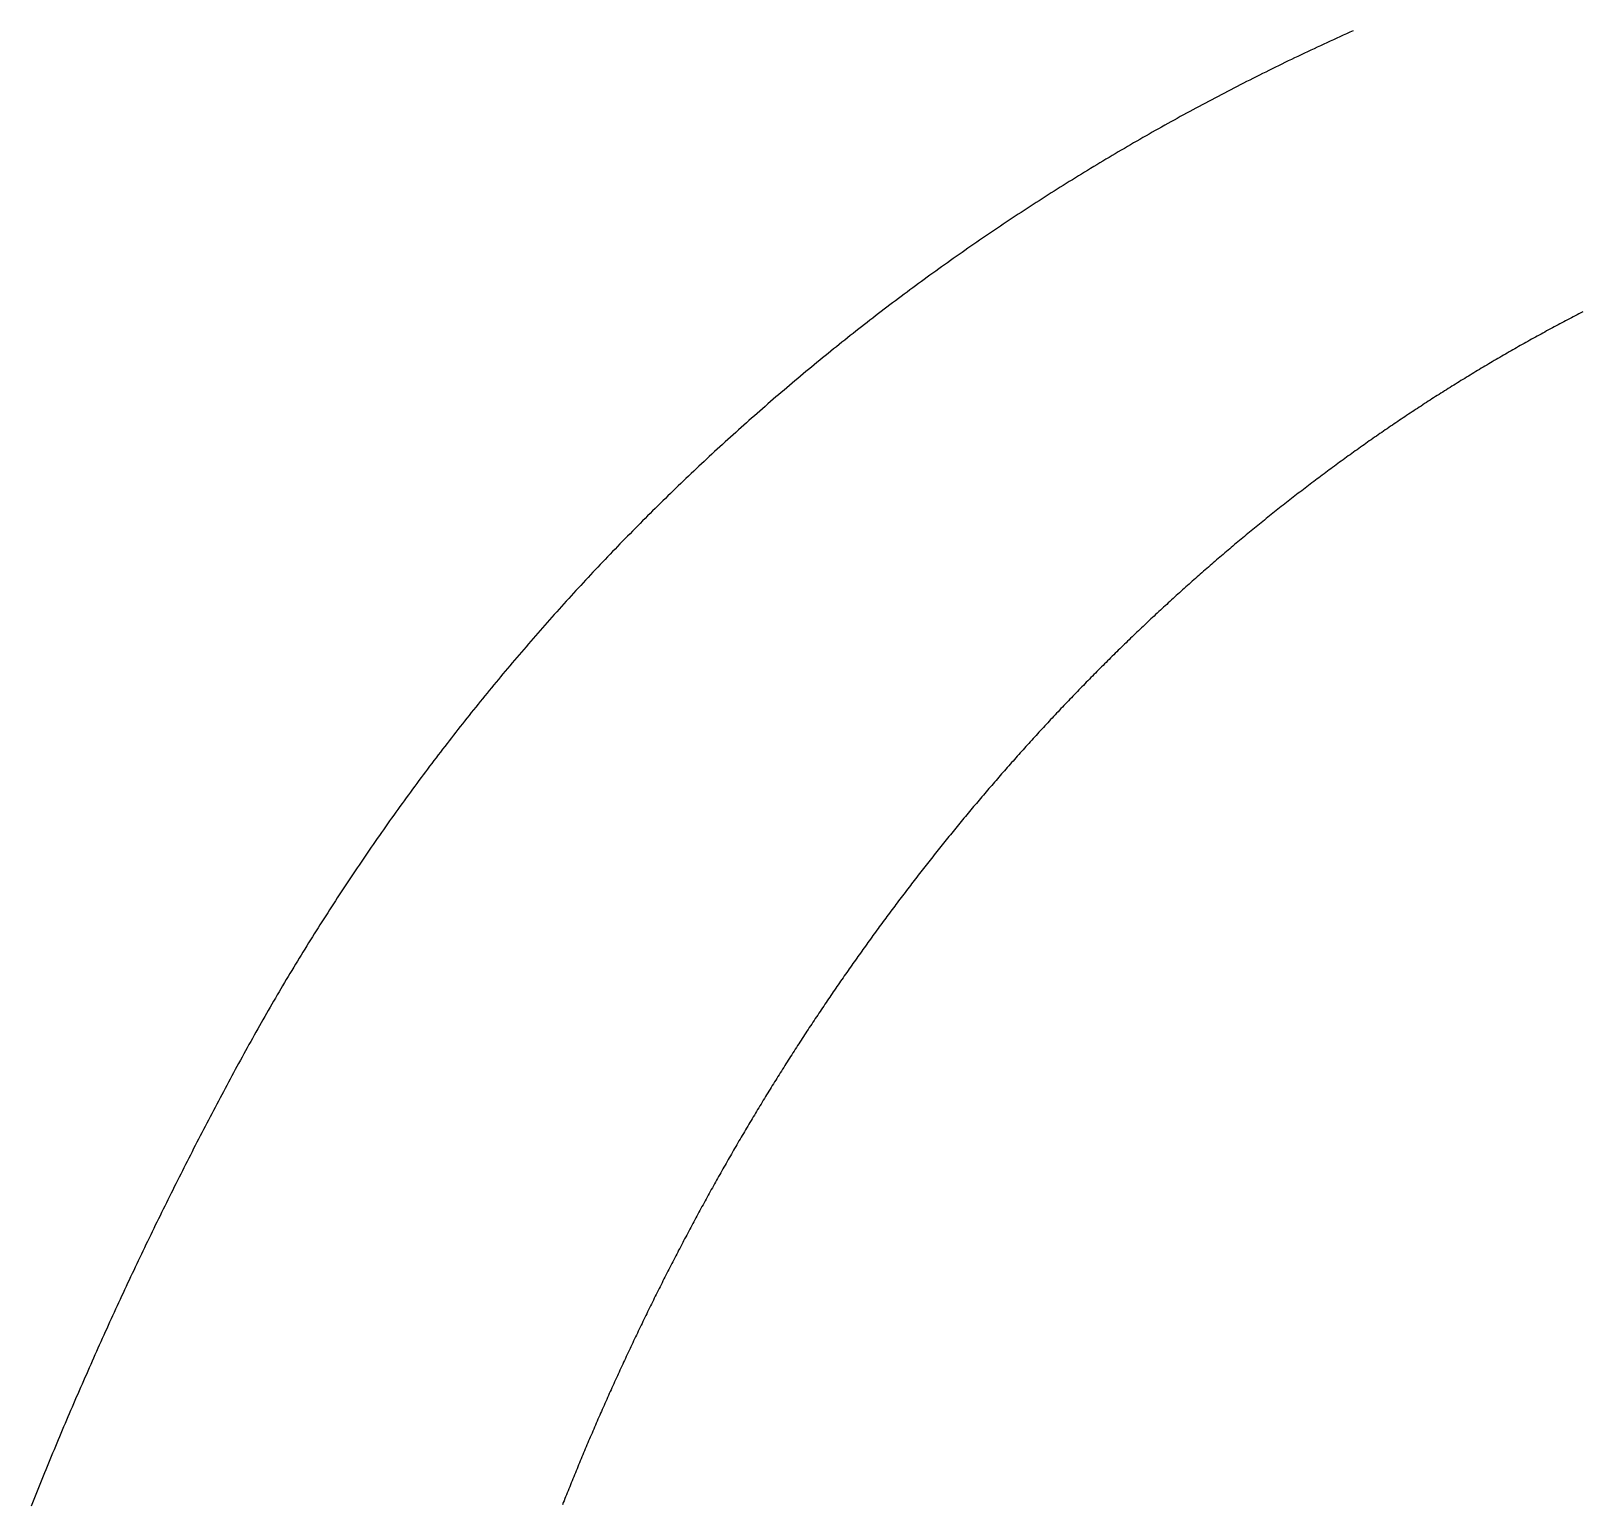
# Model space of a CAD drawing. Extents: x 4511820 to 5180432, y -1526536 to -944957.
# Drawn here: x 5013418 to 5013589, y -1422986.7 to -1422824.3 of the extents above; entities that cross this region are included whole.
import ezdxf

# ---------------------------------------------------------------- set-up
doc = ezdxf.new("R2010")
doc.units = 0
doc.header["$MEASUREMENT"] = 0
doc.layers.add('Z-Kúrenie', color=101, linetype='CONTINUOUS')

msp = doc.modelspace()

# ---------------------------------------------------------------- linework, layer by layer
at = {"layer": 'Z-Kúrenie'}
for points in [[(5013563.756, -1422824.261, 0), (5013563.396, -1422824.421, 0), (5013563.036, -1422824.583, 0), (5013562.676, -1422824.745, 0), (5013562.316, -1422824.907, 0), (5013561.965, -1422825.071, 0), (5013561.605, -1422825.235, 0), (5013561.245, -1422825.399, 0), (5013560.885, -1422825.564, 0), (5013560.534, -1422825.729, 0), (5013560.174, -1422825.896, 0), (5013559.814, -1422826.061, 0), (5013559.462, -1422826.229, 0), (5013559.103, -1422826.396, 0), (5013558.743, -1422826.564, 0), (5013558.391, -1422826.733, 0), (5013558.031, -1422826.902, 0), (5013557.68, -1422827.072, 0), (5013557.32, -1422827.242, 0), (5013556.969, -1422827.413, 0), (5013556.617, -1422827.584, 0), (5013556.257, -1422827.756, 0), (5013555.906, -1422827.928, 0), (5013555.554, -1422828.102, 0), (5013555.194, -1422828.275, 0), (5013554.843, -1422828.449, 0), (5013554.492, -1422828.624, 0), (5013554.14, -1422828.799, 0), (5013553.789, -1422828.975, 0), (5013553.429, -1422829.15, 0), (5013553.077, -1422829.327, 0), (5013552.726, -1422829.504, 0), (5013552.374, -1422829.682, 0), (5013552.023, -1422829.86, 0), (5013551.671, -1422830.039, 0), (5013551.328, -1422830.218, 0), (5013550.977, -1422830.398, 0), (5013550.625, -1422830.579, 0), (5013550.274, -1422830.76, 0), (5013549.922, -1422830.941, 0), (5013549.571, -1422831.123, 0), (5013549.228, -1422831.305, 0), (5013548.876, -1422831.488, 0), (5013548.525, -1422831.672, 0), (5013548.182, -1422831.856, 0), (5013547.83, -1422832.041, 0), (5013547.487, -1422832.226, 0), (5013547.136, -1422832.411, 0), (5013546.792, -1422832.597, 0), (5013546.441, -1422832.784, 0), (5013546.098, -1422832.971, 0), (5013545.746, -1422833.159, 0), (5013545.403, -1422833.347, 0), (5013545.06, -1422833.536, 0), (5013544.709, -1422833.725, 0), (5013544.366, -1422833.915, 0), (5013544.022, -1422834.106, 0), (5013543.679, -1422834.297, 0), (5013543.336, -1422834.488, 0), (5013542.993, -1422834.68, 0), (5013542.642, -1422834.873, 0), (5013542.299, -1422835.065, 0), (5013541.955, -1422835.258, 0), (5013541.612, -1422835.453, 0), (5013541.278, -1422835.648, 0), (5013540.934, -1422835.843, 0), (5013540.591, -1422836.038, 0), (5013540.248, -1422836.233, 0), (5013539.905, -1422836.43, 0), (5013539.562, -1422836.628, 0), (5013539.227, -1422836.825, 0), (5013538.884, -1422837.023, 0), (5013538.541, -1422837.222, 0), (5013538.206, -1422837.421, 0), (5013537.863, -1422837.621, 0), (5013537.528, -1422837.821, 0), (5013537.185, -1422838.022, 0), (5013536.851, -1422838.223, 0), (5013536.508, -1422838.424, 0), (5013536.173, -1422838.627, 0), (5013535.83, -1422838.829, 0), (5013535.495, -1422839.033, 0), (5013535.16, -1422839.236, 0), (5013534.825, -1422839.44, 0), (5013534.482, -1422839.645, 0), (5013534.148, -1422839.85, 0), (5013533.813, -1422840.056, 0), (5013533.478, -1422840.263, 0), (5013533.143, -1422840.47, 0), (5013532.809, -1422840.676, 0), (5013532.474, -1422840.885, 0), (5013532.139, -1422841.093, 0), (5013531.804, -1422841.301, 0), (5013531.47, -1422841.511, 0), (5013531.135, -1422841.721, 0), (5013530.8, -1422841.931, 0), (5013530.474, -1422842.142, 0), (5013530.139, -1422842.353, 0), (5013529.804, -1422842.565, 0), (5013529.478, -1422842.778, 0), (5013529.143, -1422842.99, 0), (5013528.808, -1422843.204, 0), (5013528.482, -1422843.417, 0), (5013528.147, -1422843.631, 0), (5013527.821, -1422843.846, 0), (5013527.495, -1422844.061, 0), (5013527.16, -1422844.277, 0), (5013526.833, -1422844.494, 0), (5013526.507, -1422844.711, 0), (5013526.172, -1422844.928, 0), (5013525.846, -1422845.146, 0), (5013525.52, -1422845.364, 0), (5013525.193, -1422845.583, 0), (5013524.867, -1422845.802, 0), (5013524.54, -1422846.022, 0), (5013524.214, -1422846.242, 0), (5013523.888, -1422846.463, 0), (5013523.561, -1422846.684, 0), (5013523.235, -1422846.906, 0), (5013522.909, -1422847.128, 0), (5013522.582, -1422847.351, 0), (5013522.256, -1422847.574, 0), (5013521.929, -1422847.798, 0), (5013521.611, -1422848.022, 0), (5013521.285, -1422848.246, 0), (5013520.959, -1422848.472, 0), (5013520.641, -1422848.698, 0), (5013520.314, -1422848.923, 0), (5013519.996, -1422849.15, 0), (5013519.67, -1422849.378, 0), (5013519.352, -1422849.605, 0), (5013519.034, -1422849.833, 0), (5013518.708, -1422850.062, 0), (5013518.39, -1422850.291, 0), (5013518.072, -1422850.52, 0), (5013517.754, -1422850.75, 0), (5013517.427, -1422850.981, 0), (5013517.109, -1422851.212, 0), (5013516.791, -1422851.443, 0), (5013516.473, -1422851.675, 0), (5013516.155, -1422851.908, 0), (5013515.837, -1422852.141, 0), (5013515.519, -1422852.374, 0), (5013515.201, -1422852.608, 0), (5013514.883, -1422852.842, 0), (5013514.574, -1422853.078, 0), (5013514.256, -1422853.313, 0), (5013513.938, -1422853.548, 0), (5013513.628, -1422853.785, 0), (5013513.31, -1422854.022, 0), (5013512.992, -1422854.258, 0), (5013512.682, -1422854.496, 0), (5013512.364, -1422854.735, 0), (5013512.055, -1422854.973, 0), (5013511.737, -1422855.212, 0), (5013511.427, -1422855.452, 0), (5013511.117, -1422855.692, 0), (5013510.799, -1422855.932, 0), (5013510.49, -1422856.173, 0), (5013510.18, -1422856.415, 0), (5013509.87, -1422856.657, 0), (5013509.561, -1422856.899, 0), (5013509.251, -1422857.142, 0), (5013508.942, -1422857.385, 0), (5013508.632, -1422857.629, 0), (5013508.322, -1422857.874, 0), (5013508.013, -1422858.118, 0), (5013507.703, -1422858.363, 0), (5013507.393, -1422858.609, 0), (5013507.092, -1422858.855, 0), (5013506.782, -1422859.102, 0), (5013506.473, -1422859.349, 0), (5013506.172, -1422859.597, 0), (5013505.862, -1422859.844, 0), (5013505.552, -1422860.093, 0), (5013505.251, -1422860.342, 0), (5013504.95, -1422860.591, 0), (5013504.64, -1422860.841, 0), (5013504.339, -1422861.091, 0), (5013504.029, -1422861.342, 0), (5013503.728, -1422861.593, 0), (5013503.427, -1422861.845, 0), (5013503.125, -1422862.097, 0), (5013502.824, -1422862.35, 0), (5013502.523, -1422862.603, 0), (5013502.222, -1422862.856, 0), (5013501.92, -1422863.11, 0), (5013501.619, -1422863.364, 0), (5013501.318, -1422863.619, 0), (5013501.016, -1422863.875, 0), (5013500.715, -1422864.131, 0), (5013500.414, -1422864.387, 0), (5013500.121, -1422864.644, 0), (5013499.82, -1422864.901, 0), (5013499.519, -1422865.158, 0), (5013499.226, -1422865.416, 0), (5013498.924, -1422865.675, 0), (5013498.631, -1422865.933, 0), (5013498.33, -1422866.193, 0), (5013498.037, -1422866.453, 0), (5013497.744, -1422866.713, 0), (5013497.443, -1422866.974, 0), (5013497.15, -1422867.235, 0), (5013496.857, -1422867.497, 0), (5013496.564, -1422867.759, 0), (5013496.272, -1422868.021, 0), (5013495.979, -1422868.284, 0), (5013495.686, -1422868.547, 0), (5013495.393, -1422868.811, 0), (5013495.1, -1422869.075, 0), (5013494.807, -1422869.34, 0), (5013494.514, -1422869.605, 0), (5013494.221, -1422869.871, 0), (5013493.937, -1422870.137, 0), (5013493.644, -1422870.403, 0), (5013493.351, -1422870.67, 0), (5013493.066, -1422870.937, 0), (5013492.773, -1422871.205, 0), (5013492.489, -1422871.473, 0), (5013492.196, -1422871.742, 0), (5013491.912, -1422872.011, 0), (5013491.627, -1422872.28, 0), (5013491.334, -1422872.55, 0), (5013491.05, -1422872.821, 0), (5013490.765, -1422873.091, 0), (5013490.48, -1422873.362, 0), (5013490.196, -1422873.634, 0), (5013489.911, -1422873.906, 0), (5013489.627, -1422874.179, 0), (5013489.342, -1422874.452, 0), (5013489.058, -1422874.725, 0), (5013488.773, -1422874.999, 0), (5013488.489, -1422875.273, 0), (5013488.213, -1422875.547, 0), (5013487.928, -1422875.822, 0), (5013487.644, -1422876.098, 0), (5013487.367, -1422876.374, 0), (5013487.083, -1422876.65, 0), (5013486.807, -1422876.927, 0), (5013486.522, -1422877.204, 0), (5013486.246, -1422877.482, 0), (5013485.961, -1422877.76, 0), (5013485.685, -1422878.038, 0), (5013485.409, -1422878.317, 0), (5013485.133, -1422878.597, 0), (5013484.857, -1422878.876, 0), (5013484.581, -1422879.157, 0), (5013484.296, -1422879.437, 0), (5013484.028, -1422879.718, 0), (5013483.752, -1422879.999, 0), (5013483.476, -1422880.281, 0), (5013483.2, -1422880.563, 0), (5013482.924, -1422880.846, 0), (5013482.648, -1422881.129, 0), (5013482.38, -1422881.413, 0), (5013482.104, -1422881.696, 0), (5013481.827, -1422881.98, 0), (5013481.56, -1422882.265, 0), (5013481.283, -1422882.55, 0), (5013481.016, -1422882.835, 0), (5013480.748, -1422883.122, 0), (5013480.472, -1422883.408, 0), (5013480.204, -1422883.695, 0), (5013479.936, -1422883.982, 0), (5013479.668, -1422884.27, 0), (5013479.401, -1422884.558, 0), (5013479.124, -1422884.845, 0), (5013478.857, -1422885.134, 0), (5013478.597, -1422885.424, 0), (5013478.329, -1422885.713, 0), (5013478.062, -1422886.003, 0), (5013477.794, -1422886.293, 0), (5013477.526, -1422886.584, 0), (5013477.267, -1422886.876, 0), (5013476.999, -1422887.167, 0), (5013476.731, -1422887.459, 0), (5013476.472, -1422887.751, 0), (5013476.204, -1422888.044, 0), (5013475.944, -1422888.338, 0), (5013475.677, -1422888.631, 0), (5013475.417, -1422888.925, 0), (5013475.158, -1422889.219, 0), (5013474.898, -1422889.514, 0), (5013474.63, -1422889.809, 0), (5013474.371, -1422890.104, 0), (5013474.112, -1422890.4, 0), (5013473.852, -1422890.697, 0), (5013473.593, -1422890.994, 0), (5013473.333, -1422891.291, 0), (5013473.082, -1422891.588, 0), (5013472.823, -1422891.886, 0), (5013472.563, -1422892.185, 0), (5013472.304, -1422892.483, 0), (5013472.053, -1422892.782, 0), (5013471.794, -1422893.082, 0), (5013471.542, -1422893.381, 0), (5013471.283, -1422893.682, 0), (5013471.032, -1422893.982, 0), (5013470.773, -1422894.284, 0), (5013470.521, -1422894.585, 0), (5013470.27, -1422894.886, 0), (5013470.019, -1422895.188, 0), (5013469.76, -1422895.491, 0), (5013469.509, -1422895.794, 0), (5013469.258, -1422896.097, 0), (5013469.007, -1422896.401, 0), (5013468.756, -1422896.705, 0), (5013468.513, -1422897.009, 0), (5013468.262, -1422897.314, 0), (5013468.011, -1422897.619, 0), (5013467.76, -1422897.925, 0), (5013467.517, -1422898.231, 0), (5013467.266, -1422898.537, 0), (5013467.023, -1422898.844, 0), (5013466.772, -1422899.151, 0), (5013466.53, -1422899.458, 0), (5013466.279, -1422899.766, 0), (5013466.036, -1422900.074, 0), (5013465.793, -1422900.383, 0), (5013465.542, -1422900.691, 0), (5013465.3, -1422901, 0), (5013465.057, -1422901.31, 0), (5013464.814, -1422901.62, 0), (5013464.571, -1422901.931, 0), (5013464.329, -1422902.241, 0), (5013464.086, -1422902.552, 0), (5013463.852, -1422902.864, 0), (5013463.609, -1422903.175, 0), (5013463.366, -1422903.487, 0), (5013463.124, -1422903.8, 0), (5013462.889, -1422904.113, 0), (5013462.647, -1422904.426, 0), (5013462.412, -1422904.74, 0), (5013462.17, -1422905.054, 0), (5013461.935, -1422905.368, 0), (5013461.701, -1422905.683, 0), (5013461.467, -1422905.998, 0), (5013461.224, -1422906.313, 0), (5013460.99, -1422906.629, 0), (5013460.755, -1422906.945, 0), (5013460.521, -1422907.261, 0), (5013460.287, -1422907.579, 0), (5013460.052, -1422907.896, 0), (5013459.818, -1422908.213, 0), (5013459.592, -1422908.531, 0), (5013459.358, -1422908.849, 0), (5013459.124, -1422909.168, 0), (5013458.898, -1422909.487, 0), (5013458.663, -1422909.806, 0), (5013458.429, -1422910.126, 0), (5013458.203, -1422910.446, 0), (5013457.977, -1422910.766, 0), (5013457.743, -1422911.087, 0), (5013457.517, -1422911.408, 0), (5013457.291, -1422911.729, 0), (5013457.065, -1422912.051, 0), (5013456.839, -1422912.373, 0), (5013456.613, -1422912.695, 0), (5013456.387, -1422913.018, 0), (5013456.161, -1422913.341, 0), (5013455.935, -1422913.664, 0), (5013455.709, -1422913.988, 0), (5013455.483, -1422914.312, 0), (5013455.266, -1422914.637, 0), (5013455.04, -1422914.961, 0), (5013454.814, -1422915.287, 0), (5013454.596, -1422915.612, 0), (5013454.37, -1422915.938, 0), (5013454.153, -1422916.264, 0), (5013453.935, -1422916.591, 0), (5013453.709, -1422916.917, 0), (5013453.491, -1422917.244, 0), (5013453.274, -1422917.572, 0), (5013453.056, -1422917.9, 0), (5013452.839, -1422918.228, 0), (5013452.621, -1422918.556, 0), (5013452.404, -1422918.885, 0), (5013452.186, -1422919.213, 0), (5013451.968, -1422919.543, 0), (5013451.751, -1422919.873, 0), (5013451.542, -1422920.203, 0), (5013451.324, -1422920.533, 0), (5013451.115, -1422920.864, 0), (5013450.897, -1422921.195, 0), (5013450.688, -1422921.526, 0), (5013450.47, -1422921.858, 0), (5013450.261, -1422922.19, 0), (5013450.052, -1422922.522, 0), (5013449.834, -1422922.855, 0), (5013449.625, -1422923.188, 0), (5013449.416, -1422923.521, 0), (5013449.207, -1422923.855, 0), (5013448.998, -1422924.189, 0), (5013448.788, -1422924.522, 0), (5013448.579, -1422924.857, 0), (5013448.378, -1422925.192, 0), (5013448.169, -1422925.527, 0), (5013447.96, -1422925.862, 0), (5013447.759, -1422926.198, 0), (5013447.55, -1422926.534, 0), (5013447.349, -1422926.871, 0), (5013447.14, -1422927.207, 0), (5013446.939, -1422927.544, 0), (5013446.738, -1422927.882, 0), (5013446.529, -1422928.22, 0), (5013446.328, -1422928.558, 0), (5013446.127, -1422928.896, 0), (5013445.926, -1422929.235, 0), (5013445.725, -1422929.574, 0), (5013445.525, -1422929.913, 0), (5013445.324, -1422930.252, 0), (5013445.123, -1422930.592, 0), (5013444.93, -1422930.932, 0), (5013444.73, -1422931.272, 0), (5013444.529, -1422931.613, 0), (5013444.336, -1422931.955, 0), (5013444.135, -1422932.296, 0), (5013443.943, -1422932.637, 0), (5013443.751, -1422932.98, 0), (5013443.55, -1422933.322, 0), (5013443.357, -1422933.664, 0), (5013443.165, -1422934.007, 0), (5013442.972, -1422934.35, 0), (5013442.78, -1422934.694, 0), (5013442.587, -1422935.038, 0), (5013442.395, -1422935.381, 0), (5013442.202, -1422935.725, 0), (5013442.01, -1422936.069, 0), (5013441.817, -1422936.414, 0), (5013441.633, -1422936.759, 0), (5013441.441, -1422937.105, 0), (5013441.248, -1422937.45, 0), (5013441.064, -1422937.796, 0), (5013440.872, -1422938.141, 0), (5013440.688, -1422938.487, 0), (5013440.495, -1422938.833, 0), (5013440.311, -1422939.18, 0), (5013440.127, -1422939.527, 0), (5013439.934, -1422939.874, 0), (5013439.75, -1422940.221, 0), (5013439.566, -1422940.568, 0), (5013439.382, -1422940.916, 0), (5013439.19, -1422941.263, 0), (5013439.006, -1422941.611, 0), (5013438.821, -1422941.959, 0), (5013438.637, -1422942.307, 0), (5013438.453, -1422942.655, 0), (5013438.269, -1422943.004, 0), (5013438.085, -1422943.352, 0), (5013437.909, -1422943.701, 0), (5013437.725, -1422944.05, 0), (5013437.541, -1422944.399, 0), (5013437.357, -1422944.748, 0), (5013437.173, -1422945.097, 0), (5013436.997, -1422945.447, 0), (5013436.813, -1422945.797, 0), (5013436.637, -1422946.147, 0), (5013436.453, -1422946.497, 0), (5013436.269, -1422946.847, 0), (5013436.093, -1422947.197, 0), (5013435.909, -1422947.548, 0), (5013435.733, -1422947.898, 0), (5013435.558, -1422948.249, 0), (5013435.374, -1422948.6, 0), (5013435.198, -1422948.951, 0), (5013435.014, -1422949.303, 0), (5013434.838, -1422949.653, 0), (5013434.662, -1422950.005, 0), (5013434.487, -1422950.357, 0), (5013434.311, -1422950.708, 0), (5013434.127, -1422951.06, 0), (5013433.951, -1422951.412, 0), (5013433.775, -1422951.765, 0), (5013433.599, -1422952.117, 0), (5013433.424, -1422952.469, 0), (5013433.248, -1422952.822, 0), (5013433.072, -1422953.175, 0), (5013432.905, -1422953.528, 0), (5013432.729, -1422953.881, 0), (5013432.553, -1422954.234, 0), (5013432.378, -1422954.588, 0), (5013432.202, -1422954.941, 0), (5013432.035, -1422955.295, 0), (5013431.859, -1422955.649, 0), (5013431.683, -1422956.003, 0), (5013431.516, -1422956.357, 0), (5013431.34, -1422956.711, 0), (5013431.173, -1422957.066, 0), (5013430.997, -1422957.421, 0), (5013430.829, -1422957.776, 0), (5013430.654, -1422958.131, 0), (5013430.486, -1422958.485, 0), (5013430.319, -1422958.84, 0), (5013430.143, -1422959.196, 0), (5013429.976, -1422959.551, 0), (5013429.809, -1422959.907, 0), (5013429.641, -1422960.263, 0), (5013429.465, -1422960.618, 0), (5013429.298, -1422960.975, 0), (5013429.131, -1422961.331, 0), (5013428.963, -1422961.687, 0), (5013428.796, -1422962.044, 0), (5013428.629, -1422962.4, 0), (5013428.461, -1422962.757, 0), (5013428.294, -1422963.114, 0), (5013428.126, -1422963.471, 0), (5013427.967, -1422963.829, 0), (5013427.8, -1422964.186, 0), (5013427.633, -1422964.543, 0), (5013427.465, -1422964.901, 0), (5013427.306, -1422965.259, 0), (5013427.139, -1422965.617, 0), (5013426.972, -1422965.974, 0), (5013426.813, -1422966.333, 0), (5013426.645, -1422966.692, 0), (5013426.486, -1422967.05, 0), (5013426.319, -1422967.408, 0), (5013426.16, -1422967.767, 0), (5013425.992, -1422968.126, 0), (5013425.833, -1422968.485, 0), (5013425.674, -1422968.844, 0), (5013425.507, -1422969.204, 0), (5013425.348, -1422969.563, 0), (5013425.189, -1422969.923, 0), (5013425.03, -1422970.282, 0), (5013424.871, -1422970.642, 0), (5013424.712, -1422971.002, 0), (5013424.553, -1422971.362, 0), (5013424.394, -1422971.723, 0), (5013424.235, -1422972.083, 0), (5013424.076, -1422972.443, 0), (5013423.917, -1422972.804, 0), (5013423.758, -1422973.165, 0), (5013423.599, -1422973.525, 0), (5013423.44, -1422973.887, 0), (5013423.281, -1422974.248, 0), (5013423.13, -1422974.609, 0), (5013422.971, -1422974.971, 0), (5013422.812, -1422975.332, 0), (5013422.662, -1422975.694, 0), (5013422.503, -1422976.056, 0), (5013422.344, -1422976.417, 0), (5013422.193, -1422976.78, 0), (5013422.034, -1422977.142, 0), (5013421.883, -1422977.505, 0), (5013421.733, -1422977.867, 0), (5013421.574, -1422978.229, 0), (5013421.423, -1422978.592, 0), (5013421.273, -1422978.956, 0), (5013421.114, -1422979.318, 0), (5013420.963, -1422979.681, 0), (5013420.812, -1422980.044, 0), (5013420.662, -1422980.408, 0), (5013420.511, -1422980.772, 0), (5013420.36, -1422981.136, 0), (5013420.201, -1422981.499, 0), (5013420.051, -1422981.863, 0), (5013419.909, -1422982.227, 0), (5013419.758, -1422982.592, 0), (5013419.607, -1422982.956, 0), (5013419.457, -1422983.32, 0), (5013419.306, -1422983.685, 0), (5013419.155, -1422984.05, 0), (5013419.013, -1422984.414, 0), (5013418.862, -1422984.779, 0), (5013418.712, -1422985.144, 0), (5013418.57, -1422985.51, 0), (5013418.419, -1422985.875, 0), (5013418.268, -1422986.24, 0), (5013418.126, -1422986.606, 0), (5013417.975, -1422986.972, 0)], [(5013589.104, -1422855.255, 0), (5013588.895, -1422855.364, 0), (5013588.677, -1422855.473, 0), (5013588.468, -1422855.581, 0), (5013588.259, -1422855.691, 0), (5013588.049, -1422855.801, 0), (5013587.84, -1422855.91, 0), (5013587.631, -1422856.021, 0), (5013587.413, -1422856.131, 0), (5013587.204, -1422856.242, 0), (5013586.995, -1422856.352, 0), (5013586.786, -1422856.464, 0), (5013586.577, -1422856.575, 0), (5013586.367, -1422856.687, 0), (5013586.158, -1422856.799, 0), (5013585.949, -1422856.911, 0), (5013585.74, -1422857.023, 0), (5013585.53, -1422857.136, 0), (5013585.321, -1422857.249, 0), (5013585.112, -1422857.362, 0), (5013584.903, -1422857.476, 0), (5013584.694, -1422857.589, 0), (5013584.493, -1422857.704, 0), (5013584.284, -1422857.818, 0), (5013584.074, -1422857.932, 0), (5013583.865, -1422858.047, 0), (5013583.656, -1422858.161, 0), (5013583.447, -1422858.277, 0), (5013583.246, -1422858.392, 0), (5013583.037, -1422858.508, 0), (5013582.827, -1422858.624, 0), (5013582.618, -1422858.741, 0), (5013582.417, -1422858.857, 0), (5013582.208, -1422858.974, 0), (5013581.999, -1422859.09, 0), (5013581.798, -1422859.208, 0), (5013581.589, -1422859.326, 0), (5013581.38, -1422859.443, 0), (5013581.179, -1422859.561, 0), (5013580.97, -1422859.68, 0), (5013580.76, -1422859.798, 0), (5013580.56, -1422859.916, 0), (5013580.35, -1422860.035, 0), (5013580.15, -1422860.155, 0), (5013579.94, -1422860.274, 0), (5013579.739, -1422860.393, 0), (5013579.53, -1422860.514, 0), (5013579.329, -1422860.634, 0), (5013579.12, -1422860.754, 0), (5013578.919, -1422860.875, 0), (5013578.718, -1422860.996, 0), (5013578.509, -1422861.117, 0), (5013578.308, -1422861.239, 0), (5013578.099, -1422861.36, 0), (5013577.898, -1422861.482, 0), (5013577.698, -1422861.604, 0), (5013577.488, -1422861.726, 0), (5013577.287, -1422861.849, 0), (5013577.087, -1422861.972, 0), (5013576.886, -1422862.095, 0), (5013576.677, -1422862.219, 0), (5013576.476, -1422862.342, 0), (5013576.275, -1422862.465, 0), (5013576.074, -1422862.589, 0), (5013575.873, -1422862.714, 0), (5013575.664, -1422862.839, 0), (5013575.463, -1422862.963, 0), (5013575.262, -1422863.088, 0), (5013575.061, -1422863.214, 0), (5013574.861, -1422863.339, 0), (5013574.66, -1422863.465, 0), (5013574.459, -1422863.59, 0), (5013574.258, -1422863.717, 0), (5013574.057, -1422863.843, 0), (5013573.856, -1422863.97, 0), (5013573.656, -1422864.096, 0), (5013573.455, -1422864.224, 0), (5013573.254, -1422864.351, 0), (5013573.053, -1422864.479, 0), (5013572.852, -1422864.606, 0), (5013572.651, -1422864.734, 0), (5013572.45, -1422864.863, 0), (5013572.258, -1422864.991, 0), (5013572.057, -1422865.12, 0), (5013571.856, -1422865.249, 0), (5013571.655, -1422865.379, 0), (5013571.455, -1422865.507, 0), (5013571.262, -1422865.637, 0), (5013571.061, -1422865.768, 0), (5013570.86, -1422865.897, 0), (5013570.66, -1422866.028, 0), (5013570.467, -1422866.158, 0), (5013570.266, -1422866.289, 0), (5013570.065, -1422866.42, 0), (5013569.873, -1422866.552, 0), (5013569.672, -1422866.683, 0), (5013569.471, -1422866.815, 0), (5013569.279, -1422866.947, 0), (5013569.078, -1422867.079, 0), (5013568.885, -1422867.211, 0), (5013568.685, -1422867.344, 0), (5013568.492, -1422867.477, 0), (5013568.291, -1422867.61, 0), (5013568.099, -1422867.743, 0), (5013567.898, -1422867.877, 0), (5013567.705, -1422868.01, 0), (5013567.505, -1422868.144, 0), (5013567.312, -1422868.279, 0), (5013567.12, -1422868.413, 0), (5013566.919, -1422868.548, 0), (5013566.726, -1422868.682, 0), (5013566.534, -1422868.818, 0), (5013566.333, -1422868.954, 0), (5013566.141, -1422869.089, 0), (5013565.948, -1422869.225, 0), (5013565.756, -1422869.36, 0), (5013565.555, -1422869.497, 0), (5013565.362, -1422869.633, 0), (5013565.17, -1422869.77, 0), (5013564.977, -1422869.907, 0), (5013564.785, -1422870.044, 0), (5013564.584, -1422870.181, 0), (5013564.392, -1422870.318, 0), (5013564.199, -1422870.457, 0), (5013564.007, -1422870.595, 0), (5013563.814, -1422870.733, 0), (5013563.622, -1422870.871, 0), (5013563.429, -1422871.01, 0), (5013563.237, -1422871.149, 0), (5013563.044, -1422871.288, 0), (5013562.852, -1422871.427, 0), (5013562.659, -1422871.566, 0), (5013562.467, -1422871.706, 0), (5013562.274, -1422871.847, 0), (5013562.082, -1422871.986, 0), (5013561.889, -1422872.127, 0), (5013561.705, -1422872.268, 0), (5013561.513, -1422872.408, 0), (5013561.32, -1422872.549, 0), (5013561.128, -1422872.69, 0), (5013560.935, -1422872.832, 0), (5013560.751, -1422872.973, 0), (5013560.559, -1422873.115, 0), (5013560.366, -1422873.258, 0), (5013560.174, -1422873.4, 0), (5013559.99, -1422873.542, 0), (5013559.797, -1422873.685, 0), (5013559.605, -1422873.827, 0), (5013559.421, -1422873.971, 0), (5013559.228, -1422874.114, 0), (5013559.044, -1422874.258, 0), (5013558.852, -1422874.402, 0), (5013558.659, -1422874.545, 0), (5013558.475, -1422874.689, 0), (5013558.282, -1422874.834, 0), (5013558.098, -1422874.979, 0), (5013557.906, -1422875.124, 0), (5013557.722, -1422875.268, 0), (5013557.529, -1422875.413, 0), (5013557.345, -1422875.559, 0), (5013557.161, -1422875.704, 0), (5013556.969, -1422875.851, 0), (5013556.785, -1422875.997, 0), (5013556.6, -1422876.143, 0), (5013556.408, -1422876.289, 0), (5013556.224, -1422876.436, 0), (5013556.04, -1422876.583, 0), (5013555.847, -1422876.73, 0), (5013555.663, -1422876.877, 0), (5013555.479, -1422877.024, 0), (5013555.295, -1422877.172, 0), (5013555.102, -1422877.32, 0), (5013554.918, -1422877.469, 0), (5013554.734, -1422877.617, 0), (5013554.55, -1422877.765, 0), (5013554.366, -1422877.914, 0), (5013554.182, -1422878.063, 0), (5013553.998, -1422878.212, 0), (5013553.814, -1422878.361, 0), (5013553.63, -1422878.51, 0), (5013553.445, -1422878.66, 0), (5013553.261, -1422878.81, 0), (5013553.077, -1422878.96, 0), (5013552.893, -1422879.11, 0), (5013552.709, -1422879.261, 0), (5013552.525, -1422879.412, 0), (5013552.341, -1422879.562, 0), (5013552.157, -1422879.714, 0), (5013551.973, -1422879.864, 0), (5013551.788, -1422880.016, 0), (5013551.604, -1422880.168, 0), (5013551.429, -1422880.32, 0), (5013551.245, -1422880.472, 0), (5013551.06, -1422880.624, 0), (5013550.876, -1422880.777, 0), (5013550.701, -1422880.929, 0), (5013550.516, -1422881.082, 0), (5013550.332, -1422881.235, 0), (5013550.157, -1422881.388, 0), (5013549.973, -1422881.542, 0), (5013549.788, -1422881.696, 0), (5013549.613, -1422881.85, 0), (5013549.429, -1422882.003, 0), (5013549.253, -1422882.157, 0), (5013549.069, -1422882.312, 0), (5013548.885, -1422882.466, 0), (5013548.709, -1422882.621, 0), (5013548.525, -1422882.776, 0), (5013548.349, -1422882.932, 0), (5013548.173, -1422883.086, 0), (5013547.989, -1422883.242, 0), (5013547.813, -1422883.398, 0), (5013547.629, -1422883.554, 0), (5013547.454, -1422883.71, 0), (5013547.278, -1422883.866, 0), (5013547.094, -1422884.023, 0), (5013546.918, -1422884.179, 0), (5013546.742, -1422884.337, 0), (5013546.558, -1422884.493, 0), (5013546.382, -1422884.65, 0), (5013546.207, -1422884.808, 0), (5013546.031, -1422884.966, 0), (5013545.847, -1422885.123, 0), (5013545.671, -1422885.281, 0), (5013545.495, -1422885.44, 0), (5013545.32, -1422885.598, 0), (5013545.144, -1422885.757, 0), (5013544.968, -1422885.916, 0), (5013544.792, -1422886.074, 0), (5013544.617, -1422886.234, 0), (5013544.441, -1422886.393, 0), (5013544.265, -1422886.553, 0), (5013544.089, -1422886.712, 0), (5013543.914, -1422886.871, 0), (5013543.738, -1422887.032, 0), (5013543.562, -1422887.192, 0), (5013543.386, -1422887.353, 0), (5013543.211, -1422887.513, 0), (5013543.035, -1422887.674, 0), (5013542.859, -1422887.835, 0), (5013542.684, -1422887.995, 0), (5013542.516, -1422888.157, 0), (5013542.34, -1422888.318, 0), (5013542.165, -1422888.48, 0), (5013541.989, -1422888.642, 0), (5013541.822, -1422888.804, 0), (5013541.646, -1422888.966, 0), (5013541.47, -1422889.128, 0), (5013541.294, -1422889.291, 0), (5013541.127, -1422889.454, 0), (5013540.951, -1422889.617, 0), (5013540.784, -1422889.78, 0), (5013540.608, -1422889.944, 0), (5013540.432, -1422890.107, 0), (5013540.265, -1422890.27, 0), (5013540.089, -1422890.434, 0), (5013539.922, -1422890.598, 0), (5013539.746, -1422890.762, 0), (5013539.579, -1422890.927, 0), (5013539.403, -1422891.091, 0), (5013539.236, -1422891.256, 0), (5013539.068, -1422891.421, 0), (5013538.893, -1422891.585, 0), (5013538.725, -1422891.751, 0), (5013538.549, -1422891.916, 0), (5013538.382, -1422892.082, 0), (5013538.215, -1422892.247, 0), (5013538.039, -1422892.413, 0), (5013537.872, -1422892.58, 0), (5013537.704, -1422892.745, 0), (5013537.537, -1422892.912, 0), (5013537.369, -1422893.078, 0), (5013537.194, -1422893.245, 0), (5013537.026, -1422893.412, 0), (5013536.859, -1422893.58, 0), (5013536.692, -1422893.746, 0), (5013536.524, -1422893.914, 0), (5013536.357, -1422894.082, 0), (5013536.19, -1422894.249, 0), (5013536.022, -1422894.417, 0), (5013535.855, -1422894.586, 0), (5013535.687, -1422894.754, 0), (5013535.52, -1422894.922, 0), (5013535.353, -1422895.091, 0), (5013535.185, -1422895.259, 0), (5013535.018, -1422895.428, 0), (5013534.851, -1422895.597, 0), (5013534.683, -1422895.767, 0), (5013534.516, -1422895.936, 0), (5013534.348, -1422896.106, 0), (5013534.181, -1422896.276, 0), (5013534.022, -1422896.446, 0), (5013533.855, -1422896.616, 0), (5013533.687, -1422896.787, 0), (5013533.52, -1422896.956, 0), (5013533.361, -1422897.127, 0), (5013533.194, -1422897.298, 0), (5013533.026, -1422897.469, 0), (5013532.867, -1422897.64, 0), (5013532.7, -1422897.812, 0), (5013532.532, -1422897.983, 0), (5013532.373, -1422898.155, 0), (5013532.206, -1422898.326, 0), (5013532.047, -1422898.498, 0), (5013531.88, -1422898.67, 0), (5013531.712, -1422898.843, 0), (5013531.553, -1422899.015, 0), (5013531.386, -1422899.187, 0), (5013531.227, -1422899.36, 0), (5013531.068, -1422899.533, 0), (5013530.901, -1422899.706, 0), (5013530.742, -1422899.88, 0), (5013530.574, -1422900.053, 0), (5013530.415, -1422900.226, 0), (5013530.256, -1422900.4, 0), (5013530.089, -1422900.574, 0), (5013529.93, -1422900.748, 0), (5013529.771, -1422900.922, 0), (5013529.612, -1422901.096, 0), (5013529.444, -1422901.271, 0), (5013529.285, -1422901.445, 0), (5013529.126, -1422901.62, 0), (5013528.967, -1422901.795, 0), (5013528.808, -1422901.97, 0), (5013528.641, -1422902.146, 0), (5013528.482, -1422902.321, 0), (5013528.323, -1422902.496, 0), (5013528.164, -1422902.672, 0), (5013528.005, -1422902.848, 0), (5013527.846, -1422903.024, 0), (5013527.687, -1422903.2, 0), (5013527.528, -1422903.377, 0), (5013527.369, -1422903.553, 0), (5013527.21, -1422903.73, 0), (5013527.051, -1422903.907, 0), (5013526.892, -1422904.084, 0), (5013526.733, -1422904.261, 0), (5013526.582, -1422904.438, 0), (5013526.423, -1422904.616, 0), (5013526.264, -1422904.794, 0), (5013526.105, -1422904.971, 0), (5013525.946, -1422905.149, 0), (5013525.796, -1422905.327, 0), (5013525.637, -1422905.505, 0), (5013525.478, -1422905.683, 0), (5013525.319, -1422905.862, 0), (5013525.168, -1422906.04, 0), (5013525.009, -1422906.22, 0), (5013524.85, -1422906.399, 0), (5013524.699, -1422906.578, 0), (5013524.54, -1422906.757, 0), (5013524.39, -1422906.936, 0), (5013524.231, -1422907.116, 0), (5013524.08, -1422907.296, 0), (5013523.921, -1422907.476, 0), (5013523.771, -1422907.656, 0), (5013523.612, -1422907.836, 0), (5013523.461, -1422908.015, 0), (5013523.302, -1422908.196, 0), (5013523.151, -1422908.377, 0), (5013522.992, -1422908.558, 0), (5013522.842, -1422908.739, 0), (5013522.691, -1422908.919, 0), (5013522.532, -1422909.101, 0), (5013522.381, -1422909.282, 0), (5013522.231, -1422909.463, 0), (5013522.072, -1422909.645, 0), (5013521.921, -1422909.826, 0), (5013521.77, -1422910.009, 0), (5013521.62, -1422910.19, 0), (5013521.469, -1422910.373, 0), (5013521.31, -1422910.555, 0), (5013521.16, -1422910.738, 0), (5013521.009, -1422910.92, 0), (5013520.858, -1422911.103, 0), (5013520.708, -1422911.286, 0), (5013520.557, -1422911.469, 0), (5013520.406, -1422911.652, 0), (5013520.256, -1422911.836, 0), (5013520.105, -1422912.019, 0), (5013519.955, -1422912.202, 0), (5013519.804, -1422912.386, 0), (5013519.653, -1422912.57, 0), (5013519.503, -1422912.754, 0), (5013519.352, -1422912.938, 0), (5013519.201, -1422913.123, 0), (5013519.051, -1422913.307, 0), (5013518.908, -1422913.492, 0), (5013518.758, -1422913.676, 0), (5013518.607, -1422913.861, 0), (5013518.457, -1422914.046, 0), (5013518.306, -1422914.232, 0), (5013518.164, -1422914.417, 0), (5013518.013, -1422914.602, 0), (5013517.862, -1422914.787, 0), (5013517.72, -1422914.973, 0), (5013517.569, -1422915.159, 0), (5013517.419, -1422915.345, 0), (5013517.277, -1422915.531, 0), (5013517.126, -1422915.718, 0), (5013516.984, -1422915.904, 0), (5013516.833, -1422916.09, 0), (5013516.691, -1422916.277, 0), (5013516.54, -1422916.464, 0), (5013516.398, -1422916.651, 0), (5013516.247, -1422916.838, 0), (5013516.105, -1422917.025, 0), (5013515.954, -1422917.212, 0), (5013515.812, -1422917.4, 0), (5013515.661, -1422917.587, 0), (5013515.519, -1422917.775, 0), (5013515.377, -1422917.963, 0), (5013515.226, -1422918.151, 0), (5013515.084, -1422918.339, 0), (5013514.942, -1422918.527, 0), (5013514.799, -1422918.715, 0), (5013514.649, -1422918.905, 0), (5013514.507, -1422919.093, 0), (5013514.364, -1422919.282, 0), (5013514.222, -1422919.47, 0), (5013514.08, -1422919.659, 0), (5013513.929, -1422919.849, 0), (5013513.787, -1422920.039, 0), (5013513.645, -1422920.228, 0), (5013513.502, -1422920.418, 0), (5013513.36, -1422920.607, 0), (5013513.218, -1422920.797, 0), (5013513.076, -1422920.987, 0), (5013512.933, -1422921.177, 0), (5013512.791, -1422921.367, 0), (5013512.649, -1422921.557, 0), (5013512.507, -1422921.748, 0), (5013512.364, -1422921.938, 0), (5013512.222, -1422922.129, 0), (5013512.088, -1422922.32, 0), (5013511.946, -1422922.511, 0), (5013511.804, -1422922.702, 0), (5013511.661, -1422922.894, 0), (5013511.519, -1422923.085, 0), (5013511.385, -1422923.276, 0), (5013511.243, -1422923.468, 0), (5013511.101, -1422923.66, 0), (5013510.958, -1422923.852, 0), (5013510.824, -1422924.044, 0), (5013510.682, -1422924.236, 0), (5013510.54, -1422924.428, 0), (5013510.406, -1422924.62, 0), (5013510.264, -1422924.813, 0), (5013510.13, -1422925.006, 0), (5013509.988, -1422925.199, 0), (5013509.854, -1422925.391, 0), (5013509.711, -1422925.584, 0), (5013509.578, -1422925.778, 0), (5013509.435, -1422925.971, 0), (5013509.301, -1422926.164, 0), (5013509.159, -1422926.358, 0), (5013509.025, -1422926.551, 0), (5013508.883, -1422926.745, 0), (5013508.749, -1422926.939, 0), (5013508.615, -1422927.133, 0), (5013508.473, -1422927.327, 0), (5013508.339, -1422927.522, 0), (5013508.205, -1422927.716, 0), (5013508.071, -1422927.91, 0), (5013507.929, -1422928.105, 0), (5013507.795, -1422928.299, 0), (5013507.661, -1422928.494, 0), (5013507.527, -1422928.689, 0), (5013507.393, -1422928.884, 0), (5013507.251, -1422929.08, 0), (5013507.117, -1422929.275, 0), (5013506.983, -1422929.471, 0), (5013506.849, -1422929.666, 0), (5013506.715, -1422929.862, 0), (5013506.582, -1422930.057, 0), (5013506.448, -1422930.253, 0), (5013506.314, -1422930.449, 0), (5013506.18, -1422930.646, 0), (5013506.046, -1422930.842, 0), (5013505.912, -1422931.038, 0), (5013505.778, -1422931.235, 0), (5013505.644, -1422931.431, 0), (5013505.51, -1422931.628, 0), (5013505.385, -1422931.825, 0), (5013505.251, -1422932.022, 0), (5013505.117, -1422932.219, 0), (5013504.983, -1422932.416, 0), (5013504.849, -1422932.614, 0), (5013504.724, -1422932.811, 0), (5013504.59, -1422933.009, 0), (5013504.456, -1422933.206, 0), (5013504.33, -1422933.404, 0), (5013504.197, -1422933.602, 0), (5013504.063, -1422933.8, 0), (5013503.937, -1422933.998, 0), (5013503.803, -1422934.196, 0), (5013503.669, -1422934.395, 0), (5013503.544, -1422934.593, 0), (5013503.41, -1422934.791, 0), (5013503.284, -1422934.991, 0), (5013503.15, -1422935.189, 0), (5013503.025, -1422935.388, 0), (5013502.891, -1422935.587, 0), (5013502.766, -1422935.786, 0), (5013502.64, -1422935.986, 0), (5013502.506, -1422936.185, 0), (5013502.381, -1422936.385, 0), (5013502.247, -1422936.584, 0), (5013502.121, -1422936.784, 0), (5013501.996, -1422936.984, 0), (5013501.862, -1422937.184, 0), (5013501.736, -1422937.384, 0), (5013501.611, -1422937.584, 0), (5013501.485, -1422937.784, 0), (5013501.36, -1422937.985, 0), (5013501.226, -1422938.185, 0), (5013501.1, -1422938.386, 0), (5013500.975, -1422938.587, 0), (5013500.849, -1422938.787, 0), (5013500.724, -1422938.988, 0), (5013500.598, -1422939.189, 0), (5013500.473, -1422939.391, 0), (5013500.347, -1422939.592, 0), (5013500.221, -1422939.793, 0), (5013500.096, -1422939.994, 0), (5013499.97, -1422940.196, 0), (5013499.845, -1422940.398, 0), (5013499.719, -1422940.6, 0), (5013499.594, -1422940.802, 0), (5013499.468, -1422941.003, 0), (5013499.343, -1422941.206, 0), (5013499.217, -1422941.408, 0), (5013499.092, -1422941.61, 0), (5013498.975, -1422941.813, 0), (5013498.849, -1422942.015, 0), (5013498.724, -1422942.218, 0), (5013498.598, -1422942.421, 0), (5013498.481, -1422942.624, 0), (5013498.355, -1422942.827, 0), (5013498.23, -1422943.029, 0), (5013498.104, -1422943.233, 0), (5013497.987, -1422943.436, 0), (5013497.862, -1422943.64, 0), (5013497.744, -1422943.843, 0), (5013497.619, -1422944.047, 0), (5013497.493, -1422944.25, 0), (5013497.376, -1422944.455, 0), (5013497.251, -1422944.658, 0), (5013497.133, -1422944.862, 0), (5013497.008, -1422945.066, 0), (5013496.891, -1422945.271, 0), (5013496.774, -1422945.475, 0), (5013496.648, -1422945.679, 0), (5013496.531, -1422945.884, 0), (5013496.405, -1422946.088, 0), (5013496.288, -1422946.293, 0), (5013496.171, -1422946.498, 0), (5013496.046, -1422946.703, 0), (5013495.928, -1422946.908, 0), (5013495.811, -1422947.113, 0), (5013495.694, -1422947.318, 0), (5013495.569, -1422947.523, 0), (5013495.451, -1422947.729, 0), (5013495.334, -1422947.935, 0), (5013495.217, -1422948.14, 0), (5013495.1, -1422948.346, 0), (5013494.974, -1422948.552, 0), (5013494.857, -1422948.758, 0), (5013494.74, -1422948.964, 0), (5013494.623, -1422949.17, 0), (5013494.506, -1422949.376, 0), (5013494.389, -1422949.583, 0), (5013494.271, -1422949.789, 0), (5013494.154, -1422949.995, 0), (5013494.037, -1422950.202, 0), (5013493.92, -1422950.409, 0), (5013493.803, -1422950.616, 0), (5013493.686, -1422950.823, 0), (5013493.577, -1422951.03, 0), (5013493.46, -1422951.237, 0), (5013493.343, -1422951.444, 0), (5013493.225, -1422951.652, 0), (5013493.108, -1422951.859, 0), (5013492.991, -1422952.067, 0), (5013492.882, -1422952.274, 0), (5013492.765, -1422952.482, 0), (5013492.648, -1422952.689, 0), (5013492.539, -1422952.897, 0), (5013492.422, -1422953.105, 0), (5013492.305, -1422953.314, 0), (5013492.196, -1422953.521, 0), (5013492.079, -1422953.729, 0), (5013491.962, -1422953.938, 0), (5013491.853, -1422954.146, 0), (5013491.736, -1422954.355, 0), (5013491.627, -1422954.564, 0), (5013491.51, -1422954.772, 0), (5013491.401, -1422954.981, 0), (5013491.284, -1422955.19, 0), (5013491.175, -1422955.399, 0), (5013491.058, -1422955.608, 0), (5013490.949, -1422955.817, 0), (5013490.84, -1422956.027, 0), (5013490.723, -1422956.236, 0), (5013490.614, -1422956.446, 0), (5013490.506, -1422956.655, 0), (5013490.388, -1422956.865, 0), (5013490.28, -1422957.074, 0), (5013490.171, -1422957.284, 0), (5013490.054, -1422957.495, 0), (5013489.945, -1422957.705, 0), (5013489.836, -1422957.915, 0), (5013489.727, -1422958.125, 0), (5013489.619, -1422958.335, 0), (5013489.51, -1422958.546, 0), (5013489.393, -1422958.756, 0), (5013489.284, -1422958.967, 0), (5013489.175, -1422959.177, 0), (5013489.066, -1422959.387, 0), (5013488.957, -1422959.598, 0), (5013488.849, -1422959.809, 0), (5013488.74, -1422960.02, 0), (5013488.631, -1422960.232, 0), (5013488.522, -1422960.443, 0), (5013488.413, -1422960.654, 0), (5013488.305, -1422960.865, 0), (5013488.196, -1422961.077, 0), (5013488.095, -1422961.289, 0), (5013487.987, -1422961.5, 0), (5013487.878, -1422961.711, 0), (5013487.769, -1422961.924, 0), (5013487.66, -1422962.136, 0), (5013487.56, -1422962.347, 0), (5013487.451, -1422962.559, 0), (5013487.342, -1422962.772, 0), (5013487.233, -1422962.983, 0), (5013487.133, -1422963.196, 0), (5013487.024, -1422963.409, 0), (5013486.915, -1422963.621, 0), (5013486.815, -1422963.834, 0), (5013486.706, -1422964.046, 0), (5013486.606, -1422964.259, 0), (5013486.497, -1422964.472, 0), (5013486.388, -1422964.685, 0), (5013486.288, -1422964.898, 0), (5013486.179, -1422965.111, 0), (5013486.079, -1422965.324, 0), (5013485.97, -1422965.538, 0), (5013485.869, -1422965.751, 0), (5013485.769, -1422965.964, 0), (5013485.66, -1422966.178, 0), (5013485.56, -1422966.391, 0), (5013485.451, -1422966.605, 0), (5013485.351, -1422966.819, 0), (5013485.25, -1422967.032, 0), (5013485.141, -1422967.246, 0), (5013485.041, -1422967.461, 0), (5013484.941, -1422967.674, 0), (5013484.84, -1422967.888, 0), (5013484.74, -1422968.102, 0), (5013484.631, -1422968.317, 0), (5013484.53, -1422968.532, 0), (5013484.43, -1422968.746, 0), (5013484.33, -1422968.96, 0), (5013484.229, -1422969.175, 0), (5013484.129, -1422969.39, 0), (5013484.028, -1422969.605, 0), (5013483.928, -1422969.82, 0), (5013483.819, -1422970.035, 0), (5013483.719, -1422970.25, 0), (5013483.618, -1422970.465, 0), (5013483.518, -1422970.68, 0), (5013483.426, -1422970.895, 0), (5013483.325, -1422971.11, 0), (5013483.225, -1422971.326, 0), (5013483.125, -1422971.541, 0), (5013483.024, -1422971.757, 0), (5013482.924, -1422971.973, 0), (5013482.823, -1422972.189, 0), (5013482.723, -1422972.405, 0), (5013482.631, -1422972.621, 0), (5013482.53, -1422972.837, 0), (5013482.43, -1422973.052, 0), (5013482.33, -1422973.268, 0), (5013482.237, -1422973.484, 0), (5013482.137, -1422973.701, 0), (5013482.037, -1422973.917, 0), (5013481.945, -1422974.134, 0), (5013481.844, -1422974.35, 0), (5013481.744, -1422974.567, 0), (5013481.652, -1422974.784, 0), (5013481.551, -1422975.001, 0), (5013481.459, -1422975.217, 0), (5013481.359, -1422975.434, 0), (5013481.267, -1422975.651, 0), (5013481.166, -1422975.868, 0), (5013481.074, -1422976.085, 0), (5013480.974, -1422976.303, 0), (5013480.882, -1422976.52, 0), (5013480.79, -1422976.737, 0), (5013480.689, -1422976.955, 0), (5013480.597, -1422977.172, 0), (5013480.497, -1422977.39, 0), (5013480.405, -1422977.607, 0), (5013480.313, -1422977.825, 0), (5013480.221, -1422978.043, 0), (5013480.12, -1422978.261, 0), (5013480.028, -1422978.479, 0), (5013479.936, -1422978.697, 0), (5013479.844, -1422978.915, 0), (5013479.744, -1422979.133, 0), (5013479.652, -1422979.351, 0), (5013479.56, -1422979.57, 0), (5013479.467, -1422979.788, 0), (5013479.375, -1422980.007, 0), (5013479.283, -1422980.225, 0), (5013479.191, -1422980.444, 0), (5013479.099, -1422980.662, 0), (5013479.007, -1422980.881, 0), (5013478.915, -1422981.1, 0), (5013478.823, -1422981.319, 0), (5013478.731, -1422981.537, 0), (5013478.639, -1422981.757, 0), (5013478.547, -1422981.976, 0), (5013478.455, -1422982.195, 0), (5013478.363, -1422982.414, 0), (5013478.271, -1422982.634, 0), (5013478.187, -1422982.853, 0), (5013478.095, -1422983.072, 0), (5013478.003, -1422983.292, 0), (5013477.911, -1422983.511, 0), (5013477.819, -1422983.732, 0), (5013477.735, -1422983.951, 0), (5013477.643, -1422984.171, 0), (5013477.551, -1422984.391, 0), (5013477.467, -1422984.61, 0), (5013477.375, -1422984.83, 0), (5013477.283, -1422985.05, 0), (5013477.2, -1422985.271, 0), (5013477.108, -1422985.491, 0), (5013477.015, -1422985.712, 0), (5013476.932, -1422985.932, 0), (5013476.84, -1422986.152, 0), (5013476.756, -1422986.373, 0), (5013476.664, -1422986.593, 0), (5013476.58, -1422986.814, 0)]]:
    msp.add_polyline3d(points, dxfattribs=at)

doc.saveas('drawing.dxf')
